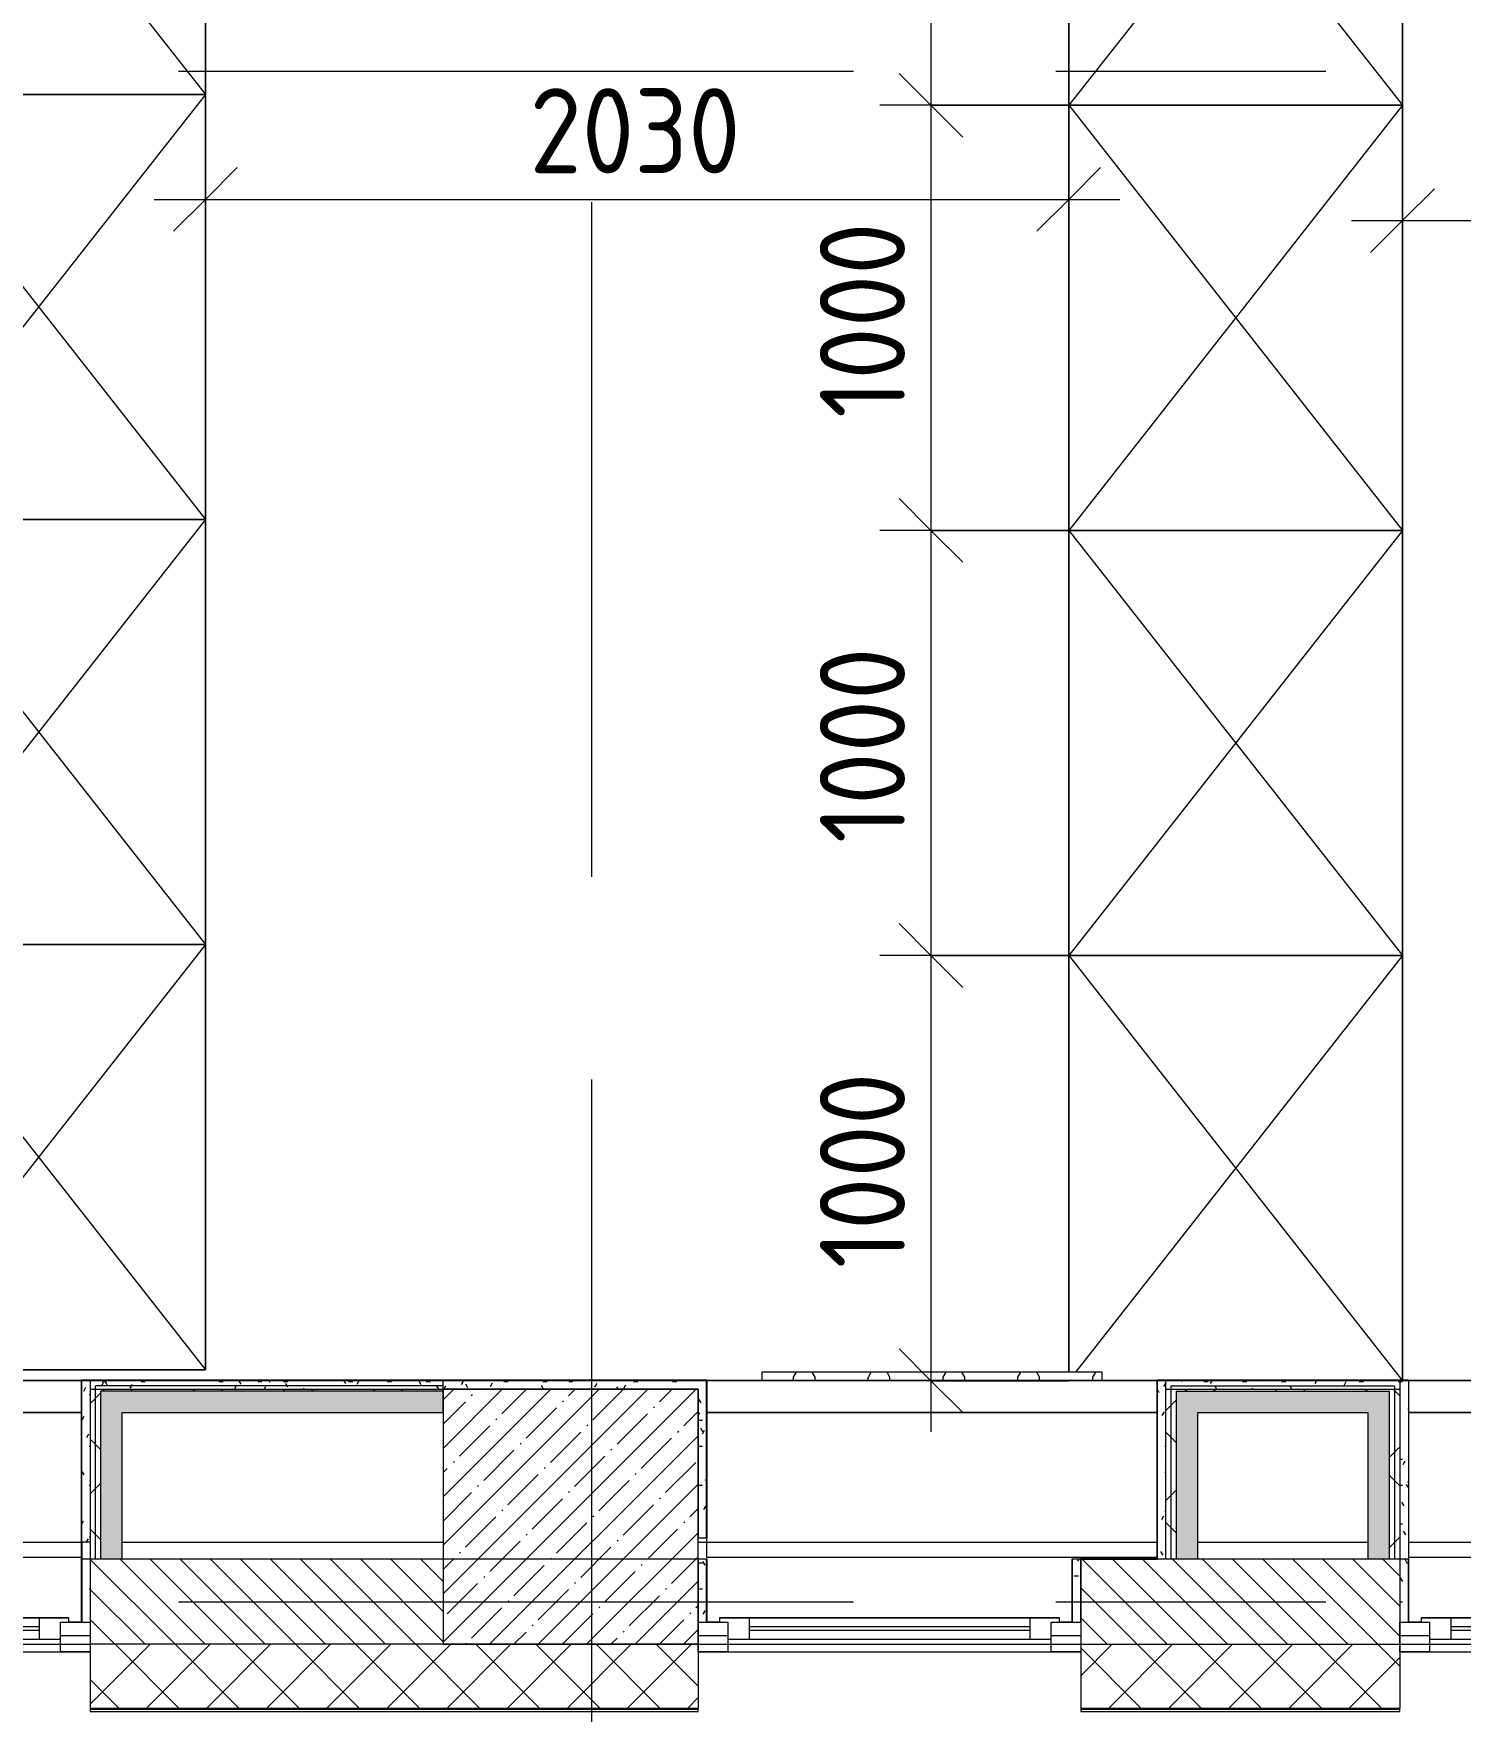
# Model space of a CAD drawing. Header units: millimetres. Extents: x -3724 to 231642, y -8553 to 29017.
# Drawn here: x 6697 to 10052, y -258 to 3689 of the extents above; entities that cross this region are included whole.
import ezdxf

# ---------------------------------------------------------------- set-up
doc = ezdxf.new("R2010")
doc.units = ezdxf.units.MM
doc.linetypes.add('Осевая', pattern=[3175, 635, -476.25, 1587.5, -476.25])
for name, color, linetype, lineweight in [('A-ANNO-DIMS', 7, 'Continuous', 9), ('A-ANNO-DIMS-100', 7, 'Continuous', 9), ('A-GLAZ', 7, 'Continuous', 9), ('A-GLAZ-1', 7, 'Continuous', 13), ('A-WALL', 7, 'Continuous', 9), ('I-WALL', 7, 'Continuous', 9), ('S-COLS', 7, 'Continuous', 9), ('Знаки', 7, 'Continuous', 9), ('Оси', 7, 'Continuous', 9), ('Оси-2', 7, 'Осевая', 9)]:
    doc.layers.add(name, color=color, linetype=linetype, lineweight=lineweight)
for name, color, linetype, lineweight, true_color in [('A-WALL-1', 9, 'Continuous', 9, 0x808080), ('A-WALL-FNSH-1', 9, 'Continuous', 9, 0x808080), ('I-FURN-1', 9, 'Continuous', 9, 0x808080)]:
    doc.layers.add(name, color=color, linetype=linetype, lineweight=lineweight, true_color=true_color)
doc.styles.add('ISOCPEUR_1', font='isocpeur.ttf', dxfattribs={"width": 0.9, "height": 200})
doc.dimstyles.new('ISO-2_0_0_9К_Средний_округл2', dxfattribs={"dimscale": 304.8, "dimtxt": 199.196235, "dimasz": 0.492126, "dimexe": 0.393701, "dimexo": 0, "dimgap": 0, "dimtad": 1, "dimdec": 0, "dimrnd": 10, "dimzin": 0, "dimdsep": 46, "dimtxsty": 'ISOCPEUR_1', "dimblk1": 'OBLIQUE', "dimblk2": 'OBLIQUE', "dimsah": 1, "dimcen": 0.09, "dimdle": 0.393701, "dimazin": 0, "dimtfac": 1, "dimtdec": 4, "dimtix": 1, "dimtmove": 0, "dimatfit": 3, "dimfxl": 1, "dimtvp": 1, "dimtolj": 1, "dimtzin": 0, "dimarcsym": 2})
pattern_1 = [(0, (0, 0), (121.92, 30.48), [10.058, -81.382, 10.058, -81.382, -487.68]), (0, (0, 0), (121.92, 30.48), [-182.88, 10.058, -172.822, 10.058, -81.382, -213.36]), (0, (0, 0), (121.92, 30.48), [-457.2, 10.058, -50.902, 10.058, -142.342]), (120, (45.72, 15.24), (-87.35645, 90.34582), [10.058, -81.382, 10.058, -81.382, -487.68]), (120, (45.72, 15.24), (-87.35645, 90.34582), [-182.88, 10.058, -172.822, 10.058, -81.382, -213.36]), (120, (45.72, 15.24), (-87.35645, 90.34582), [-457.2, 10.058, -50.902, 10.058, -142.342]), (240, (60.96, 76.2), (-34.56355, -120.82582), [10.058, -81.382, 10.058, -81.382, -487.68]), (240, (60.96, 76.2), (-34.56355, -120.82582), [-182.88, 10.058, -172.822, 10.058, -81.382, -213.36]), (240, (60.96, 76.2), (-34.56355, -120.82582), [-457.2, 10.058, -50.902, 10.058, -142.342])]
pattern_2 = [(45, (0, 0), (-106.066, 106.066), []), (135, (0, 0), (-106.066, -106.066), [])]

# ---------------------------------------------------------------- blocks, each defined once
blk = doc.blocks.new('120_Окно_СКБ_1Ст - 120_Окно_СКБ_1Ст 900х2500_h_-22445987-План расстановки мебели и оборудования 1 этажа в осях 1-12')
at = {"layer": 'A-GLAZ'}
for p, q in [((450, -57), (-450, -57)), ((-330, -107), (330, -107)), ((330, -117), (-330, -117)), ((-430, -127), (-400, -127)), ((400, -127), (430, -127))]:
    blk.add_line(p, q, dxfattribs=at)
at = {"layer": 'A-GLAZ-1'}
for p, q in [((-450, -127), (-450, -57)), ((-450, -57), (-380, -57)), ((-380, -57), (-380, -127)), ((380, -127), (380, -57)), ((380, -57), (450, -57)), ((450, -57), (450, -127)), ((380, -87), (-380, -87)), ((-380, -87), (-380, -127)), ((-330, -137), (-330, -87)), ((330, -137), (330, -87)), ((380, -127), (380, -87)), ((-380, -127), (-450, -127)), ((-380, -127), (-400, -127)), ((-400, -127), (-400, -137)), ((-400, -137), (400, -137)), ((400, -137), (-400, -137)), ((450, -127), (380, -127)), ((400, -127), (380, -127)), ((400, -137), (400, -127))]:
    blk.add_line(p, q, dxfattribs=at)
blk = doc.blocks.new('120_Окно_СКБ_2Ст - 120_Окно_СКБ_2Ст 2100х2500 _мал створка справа_-22445857-План расстановки мебели и оборудования 1 этажа в осях 1-12')
at = {"layer": 'A-GLAZ'}
for p, q in [((1050, -57), (-1050, -57)), ((-930, -107), (100, -107)), ((100, -117), (-930, -117)), ((270, -107), (930, -107)), ((930, -117), (270, -117)), ((-1030, -127), (-1000, -127)), ((170, -127), (200, -127)), ((1000, -127), (1030, -127))]:
    blk.add_line(p, q, dxfattribs=at)
at = {"layer": 'A-GLAZ-1'}
for p, q in [((-1050, -127), (-1050, -57)), ((-1050, -57), (-980, -57)), ((-980, -57), (-980, -127)), ((150, -127), (150, -57)), ((150, -57), (220, -57)), ((220, -57), (220, -127)), ((980, -127), (980, -57)), ((980, -57), (1050, -57)), ((1050, -57), (1050, -127)), ((150, -87), (-980, -87)), ((-980, -87), (-980, -127)), ((-930, -137), (-930, -87)), ((100, -137), (100, -87)), ((150, -127), (150, -87)), ((980, -87), (220, -87)), ((220, -87), (220, -127)), ((270, -137), (270, -87)), ((930, -137), (930, -87)), ((980, -127), (980, -87)), ((-980, -127), (-1050, -127)), ((-980, -127), (-1000, -127)), ((-1000, -127), (-1000, -137)), ((-1000, -137), (170, -137)), ((170, -137), (-1000, -137)), ((220, -127), (150, -127)), ((170, -127), (150, -127)), ((170, -137), (170, -127)), ((220, -127), (200, -127)), ((200, -127), (200, -137)), ((200, -137), (1000, -137)), ((1000, -137), (200, -137)), ((1050, -127), (980, -127)), ((1000, -127), (980, -127)), ((1000, -137), (1000, -127))]:
    blk.add_line(p, q, dxfattribs=at)
blk = doc.blocks.new('120_Окно_СКБ_2Ст - 120_Окно_СКБ_2Ст 3100х2500 _мал_створка слева_-22446080-План расстановки мебели и оборудования 1 этажа в осях 1-12')
at = {"layer": 'A-GLAZ'}
for p, q in [((1550, -57), (-1550, -57)), ((-1430, -107), (600, -107)), ((600, -117), (-1430, -117)), ((770, -107), (1430, -107)), ((1430, -117), (770, -117)), ((-1530, -127), (-1500, -127)), ((670, -127), (700, -127)), ((1500, -127), (1530, -127))]:
    blk.add_line(p, q, dxfattribs=at)
at = {"layer": 'A-GLAZ-1'}
for p, q in [((-1550, -127), (-1550, -57)), ((-1550, -57), (-1480, -57)), ((-1480, -57), (-1480, -127)), ((650, -127), (650, -57)), ((650, -57), (720, -57)), ((720, -57), (720, -127)), ((1480, -127), (1480, -57)), ((1480, -57), (1550, -57)), ((1550, -57), (1550, -127)), ((650, -87), (-1480, -87)), ((-1480, -87), (-1480, -127)), ((-1430, -137), (-1430, -87)), ((600, -137), (600, -87)), ((650, -127), (650, -87)), ((1480, -87), (720, -87)), ((720, -87), (720, -127)), ((770, -137), (770, -87)), ((1430, -137), (1430, -87)), ((1480, -127), (1480, -87)), ((-1480, -127), (-1550, -127)), ((-1480, -127), (-1500, -127)), ((-1500, -127), (-1500, -137)), ((-1500, -137), (670, -137)), ((670, -137), (-1500, -137)), ((720, -127), (650, -127)), ((670, -127), (650, -127)), ((670, -137), (670, -127)), ((720, -127), (700, -127)), ((700, -127), (700, -137)), ((700, -137), (1500, -137)), ((1500, -137), (700, -137)), ((1550, -127), (1480, -127)), ((1500, -127), (1480, -127)), ((1500, -137), (1500, -127))]:
    blk.add_line(p, q, dxfattribs=at)
blk = doc.blocks.new('Шкаф параметрический - 1_319-25527390-План расстановки мебели и оборудования 1 этажа в осях 1-12')
at = {"layer": 'I-FURN-1'}
for p, q in [((0, 0), (1000, -785)), ((0, -785), (1000, 0)), ((1000, 0), (0, 0)), ((0, 0), (0, -785)), ((0, -785), (0, 0)), ((0, 0), (1000, 0)), ((1000, -785), (1000, 0)), ((1000, 0), (1000, -785)), ((0, -785), (1000, -785)), ((1000, -785), (0, -785))]:
    blk.add_line(p, q, dxfattribs=at)
blk = doc.blocks.new('Шкаф параметрический - 1_319-V97-План расстановки мебели и оборудования 1 этажа в осях 1-12')
at = {"layer": 'I-FURN-1'}
for p, q in [((0, 0), (980, -769.3)), ((0, -785), (1000, 0)), ((1000, 0), (0, 0)), ((0, 0), (0, -785)), ((0, -785), (0, 0)), ((0, 0), (1000, 0)), ((1000, 0), (1000, -576.5)), ((1000, -576.5), (1000, -706.5)), ((0, -785), (980, -785)), ((980, -785), (0, -785))]:
    blk.add_line(p, q, dxfattribs=at)
blk = doc.blocks.new('Съемный металлический экран с перфорацией - E2-31419932-План расстановки мебели и оборудования 1 этажа в осях 1-12')
at = {"layer": 'Знаки'}
h = blk.add_hatch(dxfattribs=at)
h.set_pattern_fill('FP_107', color=256, style=0, pattern_type=2)
h.set_pattern_definition([(0, (-8391.15, -520), (0, 50.8), [13.612, -74.376]), (60, (-8365.75, -513.194), (-43.9941, 25.4), [13.612, -74.376]), (120, (-8358.943, -487.794), (-43.9941, -25.4), [13.612, -74.376]), (30, (-8377.54, -520), (9e-05, 101.59984), [13.612, -87.988]), (30, (-8402.94, -476.01), (9e-05, 101.59984), [13.612, -87.988]), (150, (-8391.15, -520), (-87.9881, -50.79984), [13.612, -87.988]), (150, (-8365.75, -476.01), (-87.9881, -50.79984), [13.612, -87.988]), (90, (-8358.94, -501.41), (-87.988, 50.8), [13.612, -87.988]), (90, (-8409.74, -501.41), (-87.988, 50.8), [13.612, -87.988])])
h.paths.add_polyline_path([(800, 0), (800, 20), (0, 20), (0, 0), (721.5, 0)])
for p, q in [((800, 20), (0, 20)), ((0, 20), (0, 0)), ((800, 0), (800, 20))]:
    blk.add_line(p, q, dxfattribs=at)
blk = doc.blocks.new('Зашивка приборов отопления18 - Зашивка приборов отопления-33281779-План расстановки мебели и оборудования 1 этажа в осях 1-12')
at = {"layer": 'A-WALL'}
for p, q in [((12140, 520), (9931, 520)), ((12140, 445), (9930, 445)), ((9930, 445), (12140, 445)), ((12140, 105), (12140, 140.6)), ((9930, 105), (12140, 105))]:
    blk.add_line(p, q, dxfattribs=at)
blk = doc.blocks.new('Зашивка приборов отопления16 - Зашивка приборов отопления-33282046-План расстановки мебели и оборудования 1 этажа в осях 1-12')
at = {"layer": 'A-WALL'}
for p, q in [((10970, 520), (9910, 520)), ((10970, 445), (9910, 445)), ((9910, 445), (10970, 445)), ((9910, 150), (9910, 105)), ((9910, 105), (10970.2, 105))]:
    blk.add_line(p, q, dxfattribs=at)
blk = doc.blocks.new('Зашивка приборов отопления17 - Зашивка приборов отопления-33282118-План расстановки мебели и оборудования 1 этажа в осях 1-12')
at = {"layer": 'A-WALL'}
for p, q in [((10970, 520), (7910, 520)), ((10970, 445), (7910, 445)), ((7910, 445), (10970, 445)), ((7910, 150), (7910, 140)), ((7910, 105), (10970, 105))]:
    blk.add_line(p, q, dxfattribs=at)
blk = doc.blocks.new('DIMBLOCK40-План расстановки мебели и оборудования 1 этажа в осях 1-12')
at = {"layer": 'A-ANNO-DIMS-100', "lineweight": 20}
for p, q in [((8807.3, 4520), (8732.3, 4595)), ((8807.3, 4520), (8882.3, 4445)), ((8807.3, 3520), (8732.3, 3595)), ((8807.3, 3520), (8882.3, 3445))]:
    blk.add_line(p, q, dxfattribs=at)
at = {"layer": 'A-ANNO-DIMS-100'}
for p, q in [((9131.3, 4520), (8687.3, 4520)), ((8807.3, 4520), (8807.3, 3520)), ((8807.3, 4520), (9131.3, 4520)), ((9131.3, 3520), (8687.3, 3520)), ((8807.3, 3520), (9131.3, 3520))]:
    blk.add_line(p, q, dxfattribs=at)
at = {"layer": 'A-ANNO-DIMS-100', "color": 0, "insert": (8546, 3784.4), "char_height": 200, "width": 565.411, "attachment_point": 1, "rotation": 90, "line_spacing_factor": 1.149209, "style": 'ISOCPEUR_1'}
blk.add_mtext('1000', dxfattribs=at)
blk = doc.blocks.new('_Oblique')
at = {"color": 0, "linetype": 'ByBlock', "lineweight": -2}
blk.add_line((-0.5, -0.5), (0.5, 0.5), dxfattribs=at)
blk = doc.blocks.new('DIMBLOCK41-План расстановки мебели и оборудования 1 этажа в осях 1-12')
at = {"layer": 'A-ANNO-DIMS-100', "lineweight": 20}
for p, q in [((8807.3, 3520), (8732.3, 3595)), ((8807.3, 3520), (8882.3, 3445)), ((8807.3, 2520), (8732.3, 2595)), ((8807.3, 2520), (8882.3, 2445))]:
    blk.add_line(p, q, dxfattribs=at)
at = {"layer": 'A-ANNO-DIMS-100'}
for p, q in [((9131.3, 3520), (8687.3, 3520)), ((8807.3, 3520), (8807.3, 2520)), ((8807.3, 3520), (9131.3, 3520)), ((9131.3, 2520), (8687.3, 2520)), ((8807.3, 2520), (9131.3, 2520))]:
    blk.add_line(p, q, dxfattribs=at)
at = {"layer": 'A-ANNO-DIMS-100', "color": 0, "insert": (8546, 2784.4), "char_height": 200, "width": 565.411, "attachment_point": 1, "rotation": 90, "line_spacing_factor": 1.149209, "style": 'ISOCPEUR_1'}
blk.add_mtext('1000', dxfattribs=at)
blk = doc.blocks.new('DIMBLOCK42-План расстановки мебели и оборудования 1 этажа в осях 1-12')
at = {"layer": 'A-ANNO-DIMS-100', "lineweight": 20}
for p, q in [((8807.3, 2520), (8732.3, 2595)), ((8807.3, 2520), (8882.3, 2445)), ((8807.3, 1520), (8732.3, 1595)), ((8807.3, 1520), (8882.3, 1445))]:
    blk.add_line(p, q, dxfattribs=at)
at = {"layer": 'A-ANNO-DIMS-100'}
for p, q in [((9131.3, 2520), (8687.3, 2520)), ((8807.3, 2520), (8807.3, 1520)), ((8807.3, 2520), (9131.3, 2520)), ((9131.3, 1520), (8687.3, 1520)), ((8807.3, 1520), (9131.3, 1520))]:
    blk.add_line(p, q, dxfattribs=at)
at = {"layer": 'A-ANNO-DIMS-100', "color": 0, "insert": (8546, 1784.4), "char_height": 200, "width": 565.411, "attachment_point": 1, "rotation": 90, "line_spacing_factor": 1.149209, "style": 'ISOCPEUR_1'}
blk.add_mtext('1000', dxfattribs=at)
blk = doc.blocks.new('DIMBLOCK43-План расстановки мебели и оборудования 1 этажа в осях 1-12')
at = {"layer": 'A-ANNO-DIMS-100', "lineweight": 20}
for p, q in [((8807.3, 1520), (8732.3, 1595)), ((8807.3, 1520), (8882.3, 1445)), ((8807.3, 520), (8732.3, 595)), ((8807.3, 520), (8882.3, 445))]:
    blk.add_line(p, q, dxfattribs=at)
at = {"layer": 'A-ANNO-DIMS-100'}
for p, q in [((9131.3, 1520), (8687.3, 1520)), ((8807.3, 1520), (8807.3, 400)), ((8807.3, 1520), (9131.3, 1520)), ((9131.3, 520), (8687.3, 520)), ((8807.3, 520), (9131.3, 520))]:
    blk.add_line(p, q, dxfattribs=at)
at = {"layer": 'A-ANNO-DIMS-100', "color": 0, "insert": (8546, 784.4), "char_height": 200, "width": 565.411, "attachment_point": 1, "rotation": 90, "line_spacing_factor": 1.149209, "style": 'ISOCPEUR_1'}
blk.add_mtext('1000', dxfattribs=at)
blk = doc.blocks.new('DIMBLOCK70-План расстановки мебели и оборудования 1 этажа в осях 1-12')
at = {"layer": 'A-ANNO-DIMS-100'}
for p, q in [((7100.8, 3404.7), (7100.8, 3178.7)), ((7100.8, 3298.7), (7100.8, 3404.7)), ((9131.3, 3404.7), (9131.3, 3178.7)), ((9131.3, 3298.7), (9131.3, 3404.7)), ((6980.8, 3298.7), (9251.3, 3298.7))]:
    blk.add_line(p, q, dxfattribs=at)
at = {"layer": 'A-ANNO-DIMS-100', "lineweight": 20}
for p, q in [((7100.8, 3298.7), (7175.8, 3373.7)), ((9131.3, 3298.7), (9206.3, 3373.7)), ((7100.8, 3298.7), (7025.8, 3223.7)), ((9131.3, 3298.7), (9056.3, 3223.7))]:
    blk.add_line(p, q, dxfattribs=at)
at = {"layer": 'A-ANNO-DIMS-100', "color": 0, "insert": (7863.2, 3560), "char_height": 200, "width": 606.782, "attachment_point": 1, "line_spacing_factor": 1.149209, "style": 'ISOCPEUR_1'}
blk.add_mtext('2030', dxfattribs=at)
blk = doc.blocks.new('DIMBLOCK71-План расстановки мебели и оборудования 1 этажа в осях 1-12')
at = {"layer": 'A-ANNO-DIMS-100'}
for p, q in [((9916.3, 3354.7), (9916.3, 3128.7)), ((9916.3, 3248.7), (9916.3, 3354.7)), ((12005.8, 3354.7), (12005.8, 3128.7)), ((12005.8, 3248.7), (12005.8, 3354.7)), ((9796.3, 3248.7), (12125.8, 3248.7))]:
    blk.add_line(p, q, dxfattribs=at)
at = {"layer": 'A-ANNO-DIMS-100', "lineweight": 20}
for p, q in [((9916.3, 3248.7), (9991.3, 3323.7)), ((12005.8, 3248.7), (12080.8, 3323.7)), ((9916.3, 3248.7), (9841.3, 3173.7)), ((12005.8, 3248.7), (11930.8, 3173.7))]:
    blk.add_line(p, q, dxfattribs=at)
at = {"layer": 'A-ANNO-DIMS-100', "color": 0, "insert": (10708.2, 3510), "char_height": 200, "width": 606.782, "attachment_point": 1, "line_spacing_factor": 1.149209, "style": 'ISOCPEUR_1'}
blk.add_mtext('2090', dxfattribs=at)

msp = doc.modelspace()

# ---------------------------------------------------------------- hatches: boundary and pattern name
at = {"layer": 'A-WALL'}
h = msp.add_hatch(dxfattribs=at)
h.set_pattern_fill('FP_29', color=256, style=0, pattern_type=2)
h.set_pattern_definition([(135, (0, 0), (-35.35534, -35.35534), [])])
h.paths.add_polyline_path([(6830, -100), (7660, -100), (7660, 100), (6830, 100), (6830, -80)])
h.paths.add_polyline_path([(14860, -100), (15610, -100), (15610, 100), (14860, 100), (14860, -80)])
h.paths.add_polyline_path([(9910, -100), (9910, 100), (9159.7, 100), (9159.7, -100), (9876.4, -100)])
h.paths.add_polyline_path([(28309.7, -100), (28309.7, 100), (27310, 100), (27310, -100), (28003.1, -100)])
h.paths.add_polyline_path([(21752.5, -100), (21910, -100), (21910, 100), (21610, 100), (21610, -100)])
h.paths.add_polyline_path([(22510, -100), (22635, -100), (22635, 100), (22510, 100), (22510, -80)])
h.paths.add_polyline_path([(26160, -100), (26410, -100), (26410, 100), (26160, 100), (26160, -80)])
h.paths.add_polyline_path([(19360, -100), (20710, -100), (20710, 100), (19360, 100), (19360, -80)])
h.paths.add_polyline_path([(12010, -100), (12160, -100), (12160, 100), (12010, 100), (12010, -80)])
h.paths.add_polyline_path([(25560, -100), (25560, 100), (25435, 100), (25435, -100), (25502.9, -100)])
h.paths.add_polyline_path([(16510, -100), (16660, -100), (16660, 100), (16510, 100), (16510, -80)])
h = msp.add_hatch(dxfattribs=at)
h.set_pattern_fill('FP_6', color=256, style=0, pattern_type=2)
h.set_pattern_definition([(45, (0, 0), (-70.71068, 70.71068), []), (135, (0, 0), (-70.71068, -70.71068), [])])
h.paths.add_polyline_path([(38290.2, -250), (38290.2, -100), (37990, -100), (37990, -250), (38004.1, -250)])
h.paths.add_polyline_path([(33870, -250), (33870, -100), (33010, -100), (33010, -250), (33628.6, -250)])
h.paths.add_polyline_path([(35970, -250), (37090, -250), (37090, -100), (35970, -100), (35970, -190.3)])
h.paths.add_polyline_path([(8259.7, -250), (8259.7, -100), (6830, -100), (6830, -250), (8001.2, -250)])
h.paths.add_polyline_path([(15501.9, -250), (15610, -250), (15610, -100), (14860, -100), (14860, -250), (14876.9, -250)])
h.paths.add_polyline_path([(16510, -250), (17260, -250), (17260, -100), (16510, -100), (16510, -238.7)])
h.paths.add_polyline_path([(19360, -250), (20710, -250), (20710, -100), (19360, -100), (19360, -231.6)])
h.paths.add_polyline_path([(12376.7, -250), (12760, -250), (12760, -100), (12010, -100), (12010, -250)])
h.paths.add_polyline_path([(21610, -250), (22635, -250), (22635, -100), (21610, -100), (21610, -226)])
h.paths.add_polyline_path([(30190.8, -250), (30210, -250), (30210, -100), (29209.7, -100), (29209.7, -250), (29878.3, -250)])
h.paths.add_polyline_path([(25435, -250), (26410, -250), (26410, -100), (25435, -100), (25435, -216.5)])
h.paths.add_polyline_path([(27310, -250), (28309.7, -250), (28309.7, -100), (27310, -100), (27310, -211.8)])
h.paths.add_polyline_path([(3625.8, -250), (3730, -250), (3730, -100), (-260, -100), (-260, -250), (3510, -250)])
h.paths.add_polyline_path([(9910, -250), (9910, -100), (9159.7, -100), (9159.7, -250), (9876.4, -250)])
at = {"layer": 'I-WALL'}
h = msp.add_hatch(dxfattribs=at)
h.set_pattern_fill('FP_103', color=256, style=0, pattern_type=2)
h.set_pattern_definition(pattern_1)
h.paths.add_polyline_path([(6810, 100), (6830, 100), (6830, 520), (6810, 520), (6810, 105)])
h = msp.add_hatch(dxfattribs=at)
h.set_pattern_fill('FP_103', color=256, style=0, pattern_type=2)
h.set_pattern_definition(pattern_1)
h.paths.add_polyline_path([(8259.7, 500), (8279.7, 500), (8279.7, 520), (6830, 520), (6830, 500), (8001.2, 500)])
h = msp.add_hatch(dxfattribs=at)
h.set_pattern_fill('FP_103', color=256, style=0, pattern_type=2)
h.set_pattern_definition(pattern_1)
h.paths.add_polyline_path([(9910, 500), (9931, 500), (9930, 520), (9339.7, 520), (9339.7, 500), (9885, 500)])
h = msp.add_hatch(dxfattribs=at)
h.set_pattern_fill('FP_104', color=256, style=0, pattern_type=2)
h.set_pattern_definition(pattern_2)
h.paths.add_polyline_path([(6842.5, 100), (6842.3, 500), (6830, 500), (6830, 100)])
h = msp.add_hatch(dxfattribs=at)
h.set_pattern_fill('FP_104', color=256, style=0, pattern_type=2)
h.set_pattern_definition(pattern_2)
h.paths.add_polyline_path([(6855, 100), (6855, 500), (6842.5, 500), (6842.5, 100)])
h = msp.add_hatch(dxfattribs=at)
h.set_pattern_fill('FP_104', color=256, style=0, pattern_type=2)
h.set_pattern_definition(pattern_2)
h.paths.add_polyline_path([(7660, 495), (7660, 500), (6855, 500), (6855, 495), (7376.2, 495)])
for points in [[(6855, 100), (6905, 100), (6905, 495), (6855, 495), (6855, 128.4)], [(7660, 445), (7660, 495), (6905, 495), (6905, 445), (7376.2, 445)], [(9434.7, 445), (9835, 445), (9835, 495), (9384.7, 495), (9384.7, 445)], [(9876.4, 100), (9885, 100), (9885, 495), (9835, 495), (9835, 100)], [(9384.7, 100), (9434.7, 100), (9434.7, 445), (9384.7, 445), (9384.7, 125)]]:
    msp.add_hatch(color=256, dxfattribs=at).paths.add_polyline_path(points)
h = msp.add_hatch(dxfattribs=at)
h.set_pattern_fill('FP_103', color=256, style=0, pattern_type=2)
h.set_pattern_definition(pattern_1)
h.paths.add_polyline_path([(8279.7, 150), (8279.7, 500), (8260, 500), (8260, 150)])
h = msp.add_hatch(dxfattribs=at)
h.set_pattern_fill('FP_103', color=256, style=0, pattern_type=2)
h.set_pattern_definition(pattern_1)
h.paths.add_polyline_path([(9339.7, 100), (9359.7, 100), (9359.7, 500), (9339.7, 500), (9339.7, 101)])
h = msp.add_hatch(dxfattribs=at)
h.set_pattern_fill('FP_104', color=256, style=0, pattern_type=2)
h.set_pattern_definition(pattern_2)
h.paths.add_polyline_path([(9372.2, 100), (9372.2, 500), (9359.7, 500), (9359.7, 100)])
h = msp.add_hatch(dxfattribs=at)
h.set_pattern_fill('FP_104', color=256, style=0, pattern_type=2)
h.set_pattern_definition(pattern_2)
h.paths.add_polyline_path([(9563.9, 495), (9885, 495), (9885, 500), (9372.2, 500), (9372.2, 495), (9434.7, 495)])
h = msp.add_hatch(dxfattribs=at)
h.set_pattern_fill('FP_104', color=256, style=0, pattern_type=2)
h.set_pattern_definition(pattern_2)
h.paths.add_polyline_path([(9372.2, 100), (9384.7, 101), (9384.7, 495), (9372.2, 494.7), (9372.2, 101)])
h = msp.add_hatch(dxfattribs=at)
h.set_pattern_fill('FP_104', color=256, style=0, pattern_type=2)
h.set_pattern_definition(pattern_2)
h.paths.add_polyline_path([(9885, 100), (9897.5, 100), (9897.5, 500), (9885, 500), (9885, 134.1)])
h = msp.add_hatch(dxfattribs=at)
h.set_pattern_fill('FP_104', color=256, style=0, pattern_type=2)
h.set_pattern_definition(pattern_2)
h.paths.add_polyline_path([(9910, 100), (9910, 500), (9897.5, 500), (9897.5, 100)])
h = msp.add_hatch(dxfattribs=at)
h.set_pattern_fill('FP_103', color=256, style=0, pattern_type=2)
h.set_pattern_definition(pattern_1)
h.paths.add_polyline_path([(9930, 100), (9930, 500), (9910, 500), (9910, 100)])
h = msp.add_hatch(dxfattribs=at)
h.set_pattern_fill('FP_103', color=256, style=0, pattern_type=2)
h.set_pattern_definition(pattern_1)
h.paths.add_polyline_path([(6830, -48), (6830, 100), (6810, 100), (6810, -48)])
h = msp.add_hatch(dxfattribs=at)
h.set_pattern_fill('FP_103', color=256, style=0, pattern_type=2)
h.set_pattern_definition(pattern_1)
h.paths.add_polyline_path([(8279.7, -48), (8279.7, 100), (8260, 100), (8260, -48)])
h = msp.add_hatch(dxfattribs=at)
h.set_pattern_fill('FP_103', color=256, style=0, pattern_type=2)
h.set_pattern_definition(pattern_1)
h.paths.add_polyline_path([(9139.7, -48), (9159.7, -48), (9159.7, 100), (9139.7, 99.2), (9139.7, -38)])
h = msp.add_hatch(dxfattribs=at)
h.set_pattern_fill('FP_103', color=256, style=0, pattern_type=2)
h.set_pattern_definition(pattern_1)
h.paths.add_polyline_path([(9930, -48), (9930, 100), (9910, 100), (9910, -48)])
at = {"layer": 'S-COLS'}
h = msp.add_hatch(dxfattribs=at)
h.set_pattern_fill('FP_1', color=256, style=0, pattern_type=2)
h.set_pattern_definition([(45, (0, 0), (-57.0246, 57.0246), []), (45, (57.025, 0), (-57.0246, 57.0246), [100.806, -20.161, 3.353, -16.808])])
h.paths.add_polyline_path([(8260, -100), (8260, 500), (7660, 500), (7660, -100), (8001.2, -100)])

# ---------------------------------------------------------------- linework, layer by layer
at = {"layer": 'A-WALL'}
for p, q in [((6810, 141), (6810, 520)), ((6842.5, 100), (6842.5, 507.5)), ((7660, 507.5), (6842.5, 507.5)), ((6855, 100), (6855, 495)), ((7660, 495), (6855, 495)), ((9339.7, 101), (9339.7, 500)), ((9372.2, 507.5), (9897.5, 507.5)), ((9372.2, 100), (9372.2, 507.5)), ((9384.7, 495), (9885, 495)), ((9384.7, 100), (9384.7, 495)), ((9885, 495), (9885, 100)), ((9897.5, 507.5), (9897.5, 100)), ((9931, 500), (9930, 500)), ((9930, 500), (9930, 100)), ((9159.7, 100), (9338.7, 100)), ((8259.7, -100), (6830, -100)), ((8260, -100), (21910, -100)), ((6830, -250), (8259.7, -250)), ((6830, -253), (8259.7, -253)), ((9159.7, -250), (9910, -250)), ((9159.7, -253), (9910, -253))]:
    msp.add_line(p, q, dxfattribs=at)
at = {"layer": 'A-WALL-1'}
for p, q in [((8279.7, 520), (6810, 520)), ((6830, 520), (6830, -250)), ((7660, 445), (7660, 520)), ((8279.7, 150), (8279.7, 520)), ((9930, 520), (9339.7, 520)), ((9359.7, 100), (9359.7, 520)), ((9910, 520), (9910, -250)), ((9931, 500), (9931, 520)), ((6830, 500), (8259.7, 500)), ((8259.7, 500), (8259.7, 150)), ((9359.7, 500), (9910, 500)), ((6905, 100), (6905, 445)), ((6905, 445), (7660, 445)), ((9434.7, 445), (9835, 445)), ((9434.7, 100), (9434.7, 445)), ((9835, 445), (9835, 100)), ((6810, 141), (6810, -48)), ((6830, 140), (6810, 140)), ((8259.7, 150), (8279.7, 150)), ((8279.7, 100), (6810, 100)), ((8259.7, 100), (8259.7, -250)), ((8279.7, -48), (8279.7, 100)), ((9139.7, 100), (9139.7, -48)), ((9159.7, 100), (9139.7, 100)), ((9159.7, 100), (9159.7, -250)), ((9159.7, -48), (9159.7, 100)), ((9930, 100), (9339.7, 100)), ((9910, 100), (9910, -48)), ((9930, -48), (9930, 100)), ((6810, -48), (6830, -48)), ((8259.7, -48), (8279.7, -48)), ((9139.7, -48), (9159.7, -48)), ((9910, -48), (9930, -48)), ((-110, -100), (6830, -100))]:
    msp.add_line(p, q, dxfattribs=at)
at = {"layer": 'A-WALL-FNSH-1'}
for p, q in [((8280.2, 521), (6809, 521)), ((6809, 520), (6809, 141)), ((8280.7, 150), (8280.7, 521)), ((9338.7, 521), (9338.7, 100)), ((9339.7, 500), (9339.7, 520)), ((9930.5, 521), (9340.2, 521)), ((9931, 520), (9931, 521)), ((9931, 140.6), (9931, 500)), ((6809, 141), (6810, 141)), ((6809, 140), (6809, -48)), ((8279.7, 150), (8280.7, 150)), ((9930, 140.6), (9931, 140.6)), ((8280.7, 100), (8279.7, 100)), ((8280.7, -48), (8280.7, 100)), ((9138.7, 100), (9138.7, -48)), ((9139.7, 100), (9138.7, 100)), ((9339.7, 101), (9159.7, 101)), ((9159.7, 101), (9159.7, 100)), ((9931, 100), (9930, 100)), ((9931, -48), (9931, 100)), ((6809, -48), (6810, -48)), ((8279.7, -48), (8280.7, -48)), ((9138.7, -48), (9139.7, -48)), ((9930, -48), (9931, -48)), ((6830, -250), (6830, -258)), ((6830, -258), (8259.7, -258)), ((8259.7, -258), (8259.7, -250)), ((9159.7, -250), (9159.7, -258)), ((9159.7, -258), (9910, -258)), ((9910, -258), (9910, -250))]:
    msp.add_line(p, q, dxfattribs=at)
at = {"layer": 'I-WALL'}
for p, q in [((3751, 521), (6809, 521)), ((6809, 520), (3751, 520)), ((6809, 520), (6809, 521)), ((8280.2, 521), (9340.2, 521)), ((8280.2, 521), (8280.2, 520)), ((9339.7, 520), (8280.2, 520)), ((9340.2, 521), (9340.2, 520)), ((9930.5, 521), (12139.5, 521)), ((9930.5, 521), (9930.5, 520)), ((12139.5, 520), (9931, 520)), ((3751, 140), (6810, 140)), ((6810, 139), (3751, 139)), ((6905, 140), (7660, 140)), ((8260, 140), (9338.7, 140)), ((9434.7, 140), (9835, 140)), ((9930, 140), (12160, 140)), ((9338.7, 100), (9339.7, 100)), ((9339.7, 100), (9339.7, 101)), ((6830, -80), (6760, -80)), ((8329.7, -80), (8260, -80)), ((9159.7, -80), (9089.7, -80)), ((9980, -80), (9910, -80))]:
    msp.add_line(p, q, dxfattribs=at)
at = {"layer": 'S-COLS'}
for p, q in [((8260, 500), (7660, 500)), ((7660, 500), (7660, -100)), ((8260, -100), (8260, 500)), ((7660, -100), (8260, -100))]:
    msp.add_line(p, q, dxfattribs=at)
at = {"layer": 'Оси'}
msp.add_line((8010, -1906.3), (8010, 593.7), dxfattribs=at)
at = {"layer": 'Оси-2'}
for p, q in [((8010, 593.7), (8010, 24898.1)), ((-423.7, 3600), (35770, 3600)), ((-423.7, 0), (35770, 0))]:
    msp.add_line(p, q, dxfattribs=at)

# ---------------------------------------------------------------- block references
at = {"layer": 'A-GLAZ', "rotation": 180}
for name, p in [('120_Окно_СКБ_2Ст - 120_Окно_СКБ_2Ст 3100х2500 _мал_створка слева_-22446080-План расстановки мебели и оборудования 1 этажа в осях 1-12', (5280, -175)), ('120_Окно_СКБ_1Ст - 120_Окно_СКБ_1Ст 900х2500_h_-22445987-План расстановки мебели и оборудования 1 этажа в осях 1-12', (8709.7, -175)), ('120_Окно_СКБ_2Ст - 120_Окно_СКБ_2Ст 2100х2500 _мал створка справа_-22445857-План расстановки мебели и оборудования 1 этажа в осях 1-12', (10960, -175))]:
    msp.add_blockref(name, p, dxfattribs=at)
at = {"layer": 'A-WALL'}
for name, p in [('Зашивка приборов отопления17 - Зашивка приборов отопления-33282118-План расстановки мебели и оборудования 1 этажа в осях 1-12', (-4160, 0)), ('Зашивка приборов отопления16 - Зашивка приборов отопления-33282046-План расстановки мебели и оборудования 1 этажа в осях 1-12', (-1630.3, 0)), ('Зашивка приборов отопления18 - Зашивка приборов отопления-33281779-План расстановки мебели и оборудования 1 этажа в осях 1-12', (0, 0))]:
    msp.add_blockref(name, p, dxfattribs=at)
at = {"layer": 'I-FURN-1', "rotation": 269.9999999999999}
for name, p in [('Шкаф параметрический - 1_319-25527390-План расстановки мебели и оборудования 1 этажа в осях 1-12', (7100.8, 4545.7)), ('Шкаф параметрический - 1_319-25527390-План расстановки мебели и оборудования 1 этажа в осях 1-12', (9916.3, 4520)), ('Шкаф параметрический - 1_319-25527390-План расстановки мебели и оборудования 1 этажа в осях 1-12', (7100.8, 3545.7)), ('Шкаф параметрический - 1_319-25527390-План расстановки мебели и оборудования 1 этажа в осях 1-12', (9916.3, 3520)), ('Шкаф параметрический - 1_319-25527390-План расстановки мебели и оборудования 1 этажа в осях 1-12', (7100.8, 2545.7)), ('Шкаф параметрический - 1_319-25527390-План расстановки мебели и оборудования 1 этажа в осях 1-12', (9916.3, 2520)), ('Шкаф параметрический - 1_319-25527390-План расстановки мебели и оборудования 1 этажа в осях 1-12', (7100.8, 1545.7)), ('Шкаф параметрический - 1_319-V97-План расстановки мебели и оборудования 1 этажа в осях 1-12', (9916.3, 1520))]:
    msp.add_blockref(name, p, dxfattribs=at)
at = {"layer": 'Знаки'}
msp.add_blockref('Съемный металлический экран с перфорацией - E2-31419932-План расстановки мебели и оборудования 1 этажа в осях 1-12', (8409.7, 520), dxfattribs=at)

# ---------------------------------------------------------------- dimensions: what is measured, and where the dimension line sits
at = {"layer": 'A-ANNO-DIMS'}
for base, p1, p2, picture, middle in [((8807.3, 3520), (9131.3, 4520), (9131.3, 3520), 'DIMBLOCK40-План расстановки мебели и оборудования 1 этажа в осях 1-12', (8707.3, 4020)), ((8807.3, 2520), (9131.3, 3520), (9131.3, 2520), 'DIMBLOCK41-План расстановки мебели и оборудования 1 этажа в осях 1-12', (8707.3, 3020)), ((8807.3, 1520), (9131.3, 2520), (9131.3, 1520), 'DIMBLOCK42-План расстановки мебели и оборудования 1 этажа в осях 1-12', (8707.3, 2020)), ((8807.3, 520), (9131.3, 1520), (9131.3, 520), 'DIMBLOCK43-План расстановки мебели и оборудования 1 этажа в осях 1-12', (8707.3, 1020))]:
    dim = msp.add_linear_dim(base=base, p1=p1, p2=p2, angle=90, dimstyle='ISO-2_0_0_9К_Средний_округл2', override={"dimpost": '<>', "dimfxl": 1000}, dxfattribs=at)
    dim.commit()
    dim.dimension.update_dxf_attribs({"geometry": picture, "text_midpoint": middle})
for base, p1, p2, override, picture, middle in [((9131.2684, 3298.6657), (7100.8232, 3404.7317), (9131.2684, 3404.7317), {"dimpost": '<>', "dimfxl": 2030.445257}, 'DIMBLOCK70-План расстановки мебели и оборудования 1 этажа в осях 1-12', (8116.0458, 3398.6657)), ((12005.8307, 3248.662), (9916.2684, 3354.728), (12005.8307, 3354.728), {"dimpost": '<>', "dimfxl": 2089.562241}, 'DIMBLOCK71-План расстановки мебели и оборудования 1 этажа в осях 1-12', (10961.0496, 3348.662))]:
    dim = msp.add_linear_dim(base=base, p1=p1, p2=p2, dimstyle='ISO-2_0_0_9К_Средний_округл2', override=override, dxfattribs=at)
    dim.commit()
    dim.dimension.update_dxf_attribs({"geometry": picture, "text_midpoint": middle})

doc.saveas('drawing.dxf')
